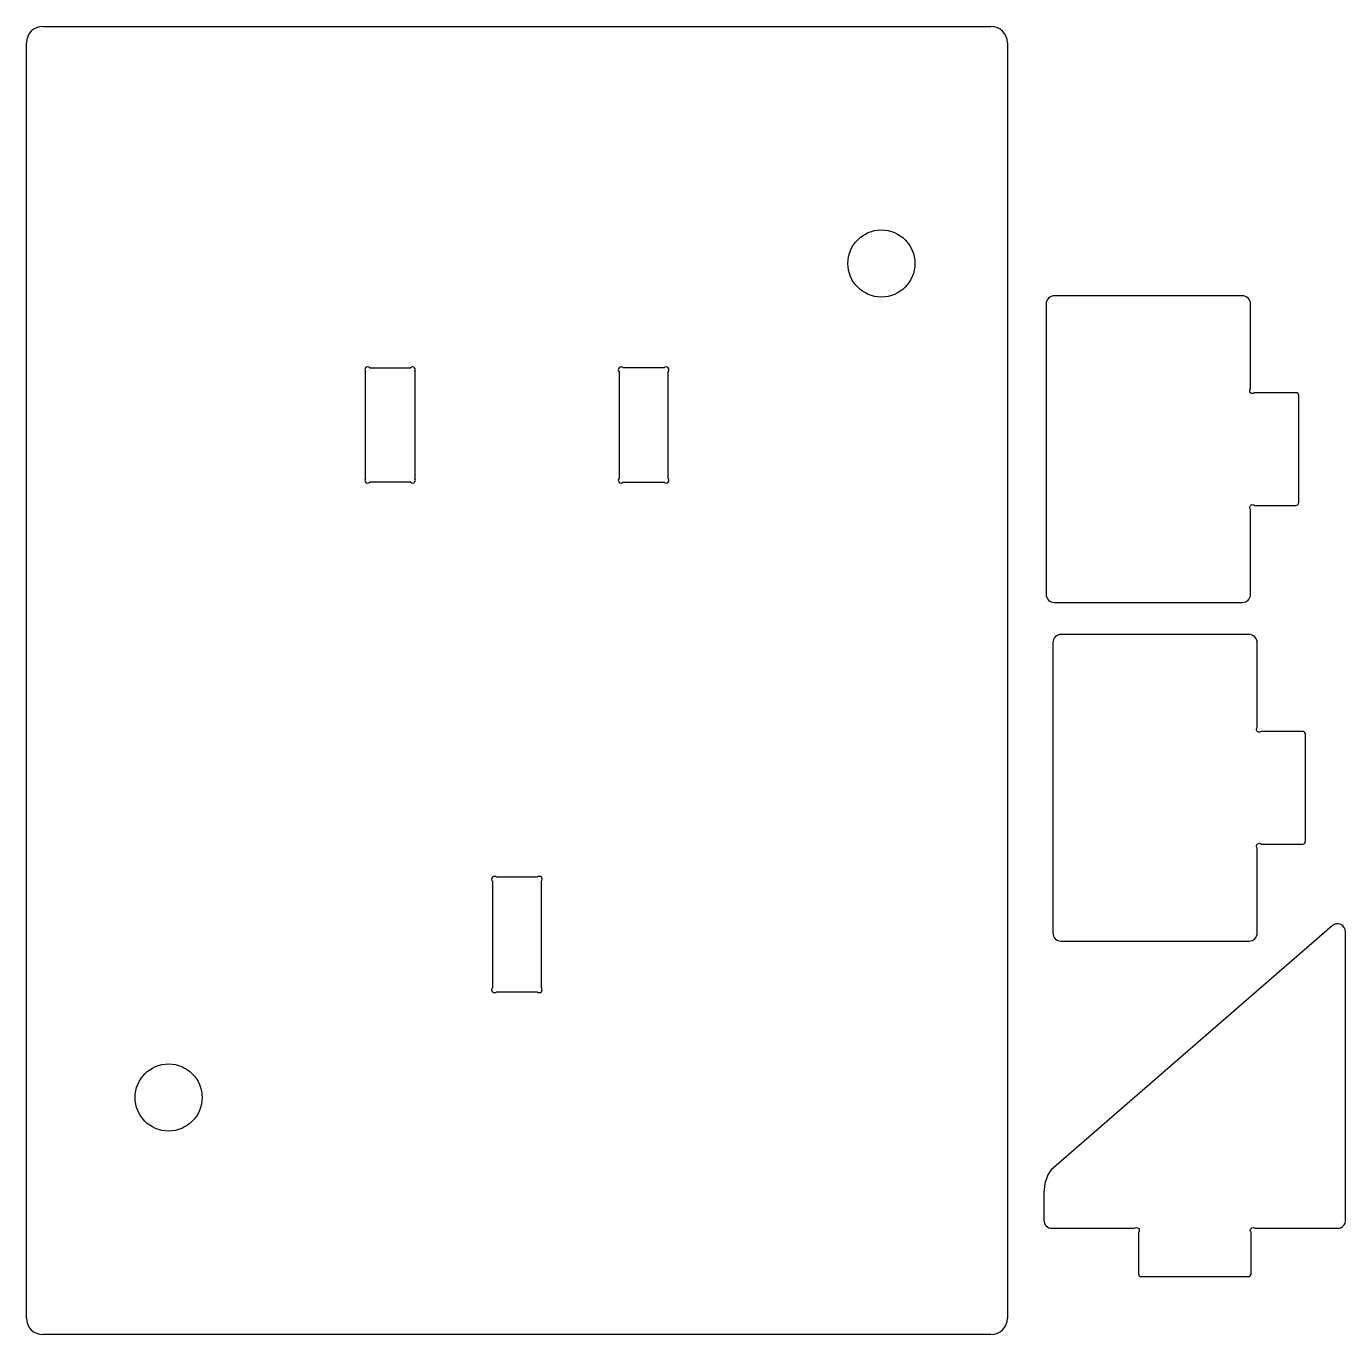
# Model space of a CAD drawing. Extents: x -60 to 101, y -513 to -353.
import ezdxf

# ---------------------------------------------------------------- set-up
doc = ezdxf.new("R2010")
doc.units = 0
doc.layers.get('0').update_dxf_attribs({"linetype": 'CONTINUOUS'})

msp = doc.modelspace()

# ---------------------------------------------------------------- linework, layer by layer
at = {"color": 7, "linetype": 'CONTINUOUS'}
for p, q in [((-58, -353), (58, -353)), ((-60, -511), (-60, -355)), ((60, -355), (60, -511)), ((-18.5, -408.26), (-18.5, -395.24)), ((-18.01, -394.75), (-12.99, -394.75)), ((-12.5, -395.24), (-12.5, -408.26)), ((12.5, -395.24), (12.5, -408.26)), ((18.01, -394.75), (12.99, -394.75)), ((18.5, -408.26), (18.5, -395.24)), ((-12.99, -408.75), (-18.01, -408.75)), ((12.99, -408.75), (18.01, -408.75)), ((-3, -457.56), (-3, -470.57)), ((2.51, -457.06), (-2.51, -457.06)), ((3, -470.57), (3, -457.56)), ((-2.51, -471.06), (2.51, -471.06)), ((58, -513), (-58, -513))]:
    msp.add_line(p, q, dxfattribs=at)
for points in [[(95.66, -411.25), (95.66, -398.16, 0.414214), (95.31, -397.81), (90.24, -397.81, -1), (89.75, -397.32), (89.75, -386.95, 0.414214), (88.75, -385.95), (65.75, -385.95, 0.414214), (64.75, -386.95), (64.75, -422.45, 0.414214), (65.75, -423.45), (88.75, -423.45, 0.414214), (89.75, -422.45), (89.75, -412.08, -1), (90.24, -411.59), (95.31, -411.59, 0.414214)], [(96.47, -452.66), (96.47, -439.57, 0.414214), (96.13, -439.23), (91.05, -439.23, -1), (90.57, -438.74), (90.57, -428.37, 0.414214), (89.57, -427.37), (66.57, -427.37, 0.414214), (65.57, -428.37), (65.57, -463.87, 0.414214), (66.57, -464.87), (89.57, -464.87, 0.414214), (90.57, -463.87), (90.57, -453.49, -1), (91.05, -453.01), (96.13, -453.01, 0.414214)], [(101.38, -499.01), (101.38, -463.75, 0.64293), (99.73, -463), (65.35, -492.83, 0.152742), (64.47, -495.63), (64.47, -499.01, 0.414214), (65.46, -500), (75.55, -500, -1), (76.04, -500.49), (76.04, -505.56, 0.414214), (76.38, -505.9), (89.47, -505.9, 0.414214), (89.82, -505.56), (89.82, -500.49, -1), (90.3, -500), (100.4, -500, 0.414214)]]:
    msp.add_lwpolyline(points, format="xyb", close=True)
for centre in [(44.59, -382), (-42.6, -484)]:
    msp.add_circle(centre, 4.1, dxfattribs=at)
for centre, radius, start, end in [((-58, -355), 2, 90, 180), ((58, -355), 2, 0, 90), ((-18.25, -395), 0.35, 45, 225), ((-12.75, -395), 0.35, 315, 135), ((12.75, -395), 0.35, 45, 225), ((18.25, -395), 0.35, 315, 135), ((-18.25, -408.5), 0.35, 135.0001, 315.0001), ((-12.75, -408.5), 0.35, 225, 44.9999), ((12.75, -408.5), 0.35, 135.0001, 315), ((18.25, -408.5), 0.35, 224.9999, 44.9999), ((-2.75, -457.31), 0.35, 45.0001, 224.9999), ((2.75, -457.31), 0.35, 315, 135), ((-2.75, -470.82), 0.35, 135.0001, 315), ((2.75, -470.82), 0.35, 224.9999, 44.9999), ((-58, -511), 2, 180, 270), ((58, -511), 2, 270, 0)]:
    msp.add_arc(centre, radius, start, end, dxfattribs=at)

doc.saveas('drawing.dxf')
